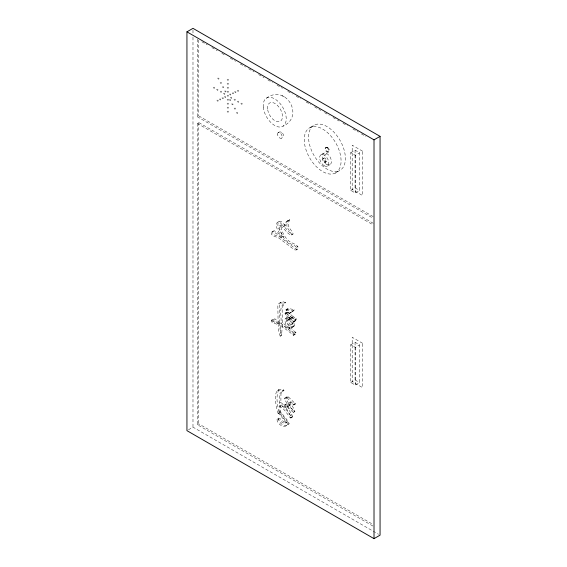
<?xml version="1.0" encoding="UTF-8"?>
<svg xmlns="http://www.w3.org/2000/svg" width="567" height="567" viewBox="0 0 567 567"><rect width="100%" height="100%" fill="white"/><g stroke="black" fill="none" stroke-linecap="round" stroke-linejoin="round"><path stroke-width="0.43" stroke-dasharray="2.83 2.13" d="M293.529 317.003L292.09 317.832L291.885 317.407L293.323 316.577L293.529 317.003L287.993 312.219L286.583 312.247L286.618 313.565L290.807 318.569L293.125 323.084L292.182 324.324L289.808 325.309L287.405 323.544L286.923 321.439L287.171 320.263L290.169 318.704L287.901 317.166L286.526 318.151C285.846 321.914 288.263 325.338 290.106 328.392L288.667 329.221L280.849 323.466C282.16 316.705 277.674 306.308 285.506 302.537L283.429 301.878L281.189 302.161L278.333 304.04L277.83 305.223L278.135 323.722L279.574 322.892L279.269 304.394L279.772 303.21L281.189 302.161M290.106 328.392L282.288 322.637C283.613 316.18 279.566 307.222 285.506 302.537M279.34 405.958C284.358 408.531 286.973 413.804 290.41 417.964L291.048 417.44C290.304 413.726 286.64 411.195 286.484 407.212L286.661 406.851L287.823 407.446L293.394 412.436L292.891 410.295L288.433 402.988L289.872 402.159L294.33 409.459L294.833 411.599L289.269 406.617L288.1 406.022L287.923 406.383C288.079 410.366 291.743 412.896 292.487 416.61L291.849 417.135C288.412 412.974 285.803 407.701 280.778 405.122L279.34 405.958L278.936 412.422L286.385 421.72L287.66 424.435L287.341 425.179C283.167 428.709 277.086 423.662 276.902 419.197L278.666 418.12L279.807 418.389L282.068 420.338A7.69 4.437 60 0 0 286.129 422.316L287.32 421.997L286.413 420.19L280.24 412.563L278.199 413.818C276.391 408.12 270.778 385.298 283.663 389.976L283.996 390.365L281.416 392.477L280.963 393.824L280.878 402.237L285.846 407.354L284.407 408.183L279.439 403.066L279.375 396.751L279.978 393.307L283.996 390.365M280.778 405.122L280.374 411.592L287.823 420.891L289.099 423.599L288.78 424.35L286.385 425.789M280.885 325.578L280.176 336.217L281.615 335.38L282.323 324.749L280.885 325.578L293.671 335.239L295.109 334.41L296.045 332.553L292.487 329.881L290.304 326.259L288.865 327.095L291.048 330.717L294.45 333.006L293.671 335.239M281.99 237.793C280.204 233.122 274.669 228.295 276.958 222.859L277.816 222.172L279.978 222.448L283.833 226.46L285.109 222.93L287.894 220.322L289.333 219.486L289.772 219.776C285.725 226.531 290.793 228.331 293.16 233.781L291.218 235.213C286.356 233.512 284.514 227.346 279.474 225.879L279.17 226.091C280.226 232.328 283.273 239.309 288.936 242.768C291.254 244.838 297.604 245.419 296.725 249.629L295.23 250.033L294.032 249.508L278.666 237.927L272.699 235.716L271.217 233.81L271.324 232.208L274.336 230.741L283.429 236.956L281.99 237.793L273.868 231.903L271.926 231.705M283.833 226.46L285.272 225.631L286.548 222.101L289.333 219.486M291.885 317.407L294.805 319.469L294.287 321.546L293.628 321.553L289.205 317.293L290.644 316.464L295.067 320.724L295.726 320.709L296.243 318.64L293.323 316.577M290.006 318.987L288.61 319.434L288.844 322.715L290.304 324.168L292.182 324.324M289.772 219.776L288.327 220.613C284.287 227.367 289.354 229.16 291.721 234.61L291.594 235.092M289.205 317.293L293.43 325.501L292.288 327.442L290.906 327.889L288.865 327.095M290.644 316.464L294.868 324.671L294.585 325.742L292.288 327.442M287.242 396.645L286.278 397.219L286.278 399.218L289.666 405.334L288.227 406.17L284.57 398.906L284.84 398.055L287.242 396.645L288.461 396.971L295.542 403.881C293.359 405.972 290.127 405.362 288.433 402.988M286.583 312.247L285.144 313.076L285.18 314.394L287.341 316.542L291.105 322.325L291.686 323.913L290.743 325.153M281.615 335.38L280.105 329.881L279.574 323.665L278.135 324.494L273.769 323.254L271.891 321.978L271.487 320.816L271.756 320.079L274.889 318.831L279.574 322.892M279.574 323.665L274.371 322.099L273.032 320.568L273.195 319.249M285.917 309.929L287.958 308.441L288.83 308.42L294.401 309.873L293.692 310.787L289.553 313.027L289.269 313.764L285.917 309.929L287.504 308.703M289.269 313.764L292.048 311.737M288.568 319.816L290.169 318.704M278.199 413.818L278.801 413.393L284.974 421.026L285.881 422.826L284.691 423.145A7.69 4.437 60 0 1 280.63 421.168L278.369 419.226L277.228 418.949M278.532 413.818L280.24 412.563M287.051 317.371L285.088 318.98C284.407 322.743 286.824 326.167 288.667 329.221M292.253 311.616L294.401 309.873M289.666 405.334L287.993 404.094L286.179 403.867L284.287 405.27L284.407 408.183M286.179 403.867L285.612 405.32L285.846 407.354M278.801 389.685C275.555 396.439 277.277 406.015 279.637 412.989L279.97 412.989M273.365 230.875L272.762 231.379L272.656 232.98L274.137 234.887L280.105 237.091L295.471 248.679L296.669 249.204L298.164 248.8C298.738 244.037 291.58 243.697 288.894 241.003C284.358 237.119 281.466 231.038 280.608 225.262L280.913 225.049C285.952 226.509 287.795 232.683 292.657 234.384L293.033 234.263M285.272 225.631L281.416 221.619L279.255 221.343L278.397 222.023C276.108 227.466 281.643 232.286 283.429 236.956M278.666 418.12L278.34 418.368C278.56 422.408 283.613 427.213 287.823 424.959M197.302 39.151L197.302 116.731L198.741 115.902L374.305 217.26M372.866 526.02L197.302 424.662L197.302 123.379L198.741 122.543L374.305 223.908M266.398 98.19C285.733 83.59 305.11 116.327 283.039 126.193M278.17 132.621C281.898 129.602 285.938 136.406 281.501 138.22M310.149 127.476L314.465 124.981M325.642 147.703L326.223 147.37M326.975 147.824L327.549 147.491M321.085 154.734L323.672 153.239M326.946 151.984L327.52 151.651M328.272 152.105L328.846 151.772M324.345 155.174L326.932 153.678M323.19 158.533L324.055 158.037M325.288 162.318A2.162 1.247 60 0 0 324.685 158.994A2.162 1.247 60 0 0 322.751 159.972A2.162 1.247 60 0 0 325.288 162.318L326.153 161.822A2.162 1.247 60 0 0 325.543 158.491A2.162 1.247 60 0 0 323.615 159.469A2.162 1.247 60 0 0 326.153 161.822M324.246 165.748L324.827 166.039A6.513 3.763 60 0 0 328.846 163.076A6.513 3.763 60 0 0 324.813 155.478L324.232 155.103A6.513 3.763 60 0 0 319.639 157.775A6.513 3.763 60 0 0 324.246 165.748L326.861 164.267L327.414 164.543A6.513 3.763 60 0 0 331.433 161.581A6.513 3.763 60 0 0 327.4 153.983L326.826 153.607A6.513 3.763 60 0 0 322.226 156.279A6.513 3.763 60 0 0 326.84 164.253M327.4 166.117L329.987 164.621M350.753 152.672L355.07 150.177L359.634 152.814L359.634 190.512L355.318 193L350.753 190.37L350.753 152.672L355.318 155.301L359.634 152.814M335.161 173.148A26.047 15.04 60 0 0 328.116 133.153A26.047 15.04 60 0 0 304.692 144.642A26.047 15.04 60 0 0 335.161 173.148L339.477 170.653A26.047 15.04 60 0 0 332.432 130.658A26.047 15.04 60 0 0 309.008 142.147A26.047 15.04 60 0 0 339.477 170.653M277.816 222.172L279.255 221.343M279.474 225.879L280.913 225.049M350.753 190.37L355.07 187.875L359.634 190.512M296.498 247.212L297.937 246.383M296.144 250.068L297.583 249.239M279.751 302.991L283.833 303.033L285.272 302.204M286.3 310.822L287.738 309.993L290.708 312.934M271.487 320.816L272.925 319.986M284.939 313.629L286.378 312.8M285.144 313.076L286.555 313.048L287.993 312.219M271.891 321.978L273.329 321.149M285.18 314.394L286.618 313.565M289.553 313.027L290.991 312.197M280.849 323.466L282.288 322.637M285.612 318.2L286.463 317.995L288.447 319.023L289.886 318.193M287.171 320.263L288.61 319.434M294.805 319.469L296.243 318.64M294.939 319.866L296.378 319.037M293.628 321.553L295.067 320.724M294.287 321.546L295.726 320.709M291.686 323.913L293.125 323.084M293.43 325.501L294.868 324.671M294.45 333.006L295.889 332.177M294.606 333.389L296.045 332.553M293.096 335.189L295.109 334.41M188.45 429.772L192.986 427.149L378.529 534.277M197.302 424.662L198.741 423.832L372.774 524.305M350.753 344.764L355.07 342.27L359.634 344.899L359.634 382.597L355.318 385.092L350.753 382.463L350.753 344.764L355.318 347.394L359.634 344.899M277.362 390.514L278.751 390.046L282.224 390.805L283.663 389.976M284.57 398.906L286.009 398.077M285.803 397.474L287.022 397.8L288.461 396.971M279.439 403.066L280.878 402.237M286.661 406.851L288.1 406.022M286.484 407.212L287.923 406.383M278.936 412.422L280.374 411.592M287.022 397.8L293.061 403.803L293.841 404.335L295.279 403.498M293.529 412.131L294.968 411.302M293.394 412.436L294.833 411.599M290.545 415.526L291.984 414.69M350.753 382.463L355.07 379.968L359.634 382.597M291.048 417.44L292.487 416.61M290.41 417.964L291.849 417.135M290.885 418.014L292.324 417.184M285.584 423.081L287.32 421.997M287.66 424.435L289.099 423.599M295.542 403.881L293.174 404.399L289.872 402.159M271.756 320.079L272.628 319.653L274.237 319.965L278.135 323.722M293.727 326.606L292.345 327.06L290.304 326.259M284.74 404.696L286.555 404.93L288.227 406.17M286.519 309.27L292.962 310.709M292.09 317.832L286.555 313.048M281.997 95.724L283.131 96.227M283.302 96.305L284.322 96.751M281.289 132.125L281.756 132.331M201.902 41.809L207.267 44.906M211.867 47.564L217.232 50.661M221.832 53.312L225.666 55.531M230.266 58.181L235.631 61.279M240.231 63.936L245.603 67.034M248.665 68.805L254.03 71.903M258.63 74.561L264.002 77.658M267.837 79.869L272.436 82.527M277.036 85.185L282.401 88.282M287.767 91.379L292.366 94.037M296.201 96.248L300.801 98.906M306.166 102.003L310.766 104.661M314.6 106.872L320.731 110.416M324.565 112.627L329.165 115.285M332.999 117.497L339.13 121.033M342.964 123.252L347.564 125.902M352.929 129.007L358.301 132.104M361.363 133.876L365.963 136.527M197.302 116.731L372.866 218.089M197.302 123.379L372.866 224.738M287.894 220.322L288.327 220.613M294.535 334.36L282.323 324.749M282.224 390.805L282.557 391.195M293.841 404.335L294.103 404.718M288.447 319.023L288.731 319.54M287.356 309.1L287.738 309.993M280.176 336.217L278.666 330.717L278.135 324.494M355.318 155.301L355.318 193M355.318 347.394L355.318 385.092M355.07 150.177L355.07 187.875M355.07 342.27L355.07 379.968M198.741 40.08L198.741 115.902M198.741 122.543L198.741 423.832M192.986 30.122L192.986 33.659M192.986 37.195L192.986 427.149M362.511 151.148L352.192 145.195L352.192 189.541L362.511 195.495L362.511 151.148M362.511 343.241L352.192 337.287L352.192 381.626L362.511 387.587L362.511 343.241M327.662 147.562L327.435 147.427A2.566 1.481 60 0 0 325.72 148.511A2.566 1.481 60 0 0 327.407 151.587L327.634 151.722A2.566 1.481 60 0 0 329.349 150.638A2.566 1.481 60 0 0 327.662 147.562M327.088 147.895L326.854 147.76A2.566 1.481 60 0 0 325.146 148.845A2.566 1.481 60 0 0 326.833 151.921L327.06 152.055A2.566 1.481 60 0 0 328.768 150.971A2.566 1.481 60 0 0 327.088 147.895M277.547 134.407L277.532 134.067A3.26 1.878 60 0 1 280.92 133.706A3.26 1.878 60 0 1 281.133 138.369A3.26 1.878 60 0 1 277.547 134.407M263.272 107.128L263.201 105.412A16.287 9.405 60 0 1 280.148 103.598A16.287 9.405 60 0 1 281.204 126.923A16.287 9.405 60 0 1 263.272 107.128M267.702 109.849A10.582 6.109 60 0 0 280.091 121.409A10.582 6.109 60 0 0 277.199 105.15A10.582 6.109 60 0 0 267.702 109.849M227.154 95.178A0.815 0.468 60 0 0 228.019 96.248A0.815 0.468 60 0 0 228.019 95.1A0.815 0.468 60 0 0 227.154 95.178M224.617 96.411A0.815 0.468 60 0 0 225.482 97.481A0.815 0.468 60 0 0 225.482 96.333A0.815 0.468 60 0 0 224.617 96.411M222.073 97.637A0.815 0.468 60 0 0 222.937 98.715A0.815 0.468 60 0 0 222.937 97.567A0.815 0.468 60 0 0 222.073 97.637M219.528 98.871A0.815 0.468 60 0 0 220.393 99.948A0.815 0.468 60 0 0 220.393 98.793A0.815 0.468 60 0 0 219.528 98.871M216.991 100.104A0.815 0.468 60 0 0 217.848 101.181A0.815 0.468 60 0 0 217.848 100.026A0.815 0.468 60 0 0 216.991 100.104M224.823 90.89A0.815 0.468 60 0 0 225.68 91.967A0.815 0.468 60 0 0 225.68 90.812A0.815 0.468 60 0 0 224.823 90.89M222.484 86.609A0.815 0.468 60 0 0 223.348 87.679A0.815 0.468 60 0 0 223.348 86.531A0.815 0.468 60 0 0 222.484 86.609M220.145 82.321A0.815 0.468 60 0 0 221.01 83.399A0.815 0.468 60 0 0 221.01 82.243A0.815 0.468 60 0 0 220.145 82.321M217.806 78.033A0.815 0.468 60 0 0 218.671 79.111A0.815 0.468 60 0 0 218.671 77.963A0.815 0.468 60 0 0 217.806 78.033M229.699 93.945A0.815 0.468 60 0 0 230.563 95.022A0.815 0.468 60 0 0 230.563 93.867A0.815 0.468 60 0 0 229.699 93.945M232.243 92.712A0.815 0.468 60 0 0 233.108 93.789A0.815 0.468 60 0 0 233.108 92.634A0.815 0.468 60 0 0 232.243 92.712M234.781 91.485A0.815 0.468 60 0 0 235.645 92.556A0.815 0.468 60 0 0 235.645 91.407A0.815 0.468 60 0 0 234.781 91.485M237.325 90.252A0.815 0.468 60 0 0 238.19 91.322A0.815 0.468 60 0 0 238.19 90.174A0.815 0.468 60 0 0 237.325 90.252M229.493 99.466A0.815 0.468 60 0 0 230.358 100.536A0.815 0.468 60 0 0 230.358 99.388A0.815 0.468 60 0 0 229.493 99.466M231.832 103.747A0.815 0.468 60 0 0 232.697 104.824A0.815 0.468 60 0 0 232.697 103.669A0.815 0.468 60 0 0 231.832 103.747M234.171 108.035A0.815 0.468 60 0 0 235.036 109.105A0.815 0.468 60 0 0 235.036 107.957A0.815 0.468 60 0 0 234.171 108.035M236.51 112.316A0.815 0.468 60 0 0 237.375 113.393A0.815 0.468 60 0 0 237.375 112.238A0.815 0.468 60 0 0 236.51 112.316M223.703 93.186A0.815 0.468 60 0 0 224.567 94.257A0.815 0.468 60 0 0 224.567 93.108A0.815 0.468 60 0 0 223.703 93.186M220.251 91.188A0.815 0.468 60 0 0 221.116 92.265A0.815 0.468 60 0 0 221.116 91.11A0.815 0.468 60 0 0 220.251 91.188M216.792 89.196A0.815 0.468 60 0 0 217.657 90.266A0.815 0.468 60 0 0 217.657 89.118A0.815 0.468 60 0 0 216.792 89.196M213.341 87.205A0.815 0.468 60 0 0 214.206 88.275A0.815 0.468 60 0 0 214.206 87.127A0.815 0.468 60 0 0 213.341 87.205M227.154 91.188A0.815 0.468 60 0 0 228.019 92.265A0.815 0.468 60 0 0 228.019 91.11A0.815 0.468 60 0 0 227.154 91.188M227.154 87.205A0.815 0.468 60 0 0 228.019 88.275A0.815 0.468 60 0 0 228.019 87.127A0.815 0.468 60 0 0 227.154 87.205M227.154 83.214A0.815 0.468 60 0 0 228.019 84.285A0.815 0.468 60 0 0 228.019 83.136A0.815 0.468 60 0 0 227.154 83.214M227.154 79.224A0.815 0.468 60 0 0 228.019 80.301A0.815 0.468 60 0 0 228.019 79.146A0.815 0.468 60 0 0 227.154 79.224M230.613 97.17A0.815 0.468 60 0 0 231.478 98.247A0.815 0.468 60 0 0 231.478 97.092A0.815 0.468 60 0 0 230.613 97.17M234.065 99.168A0.815 0.468 60 0 0 234.929 100.239A0.815 0.468 60 0 0 234.929 99.09A0.815 0.468 60 0 0 234.065 99.168M237.516 101.16A0.815 0.468 60 0 0 238.381 102.23A0.815 0.468 60 0 0 238.381 101.082A0.815 0.468 60 0 0 237.516 101.16M240.975 103.151A0.815 0.468 60 0 0 241.833 104.229A0.815 0.468 60 0 0 241.833 103.074A0.815 0.468 60 0 0 240.975 103.151M227.154 99.168A0.815 0.468 60 0 0 228.019 100.239A0.815 0.468 60 0 0 228.019 99.09A0.815 0.468 60 0 0 227.154 99.168M227.154 103.151A0.815 0.468 60 0 0 228.019 104.229A0.815 0.468 60 0 0 228.019 103.074A0.815 0.468 60 0 0 227.154 103.151M227.154 107.142A0.815 0.468 60 0 0 228.019 108.219A0.815 0.468 60 0 0 228.019 107.064A0.815 0.468 60 0 0 227.154 107.142M227.154 111.132A0.815 0.468 60 0 0 228.019 112.202A0.815 0.468 60 0 0 228.019 111.054A0.815 0.468 60 0 0 227.154 111.132"/><path stroke-width="0.85" d="M186.94 31.837L192.986 28.35L380.06 136.356L380.06 535.163L374.014 538.65L186.94 430.644L186.94 31.837L374.014 139.851L380.06 136.356M374.014 139.851L374.014 538.65"/></g></svg>
